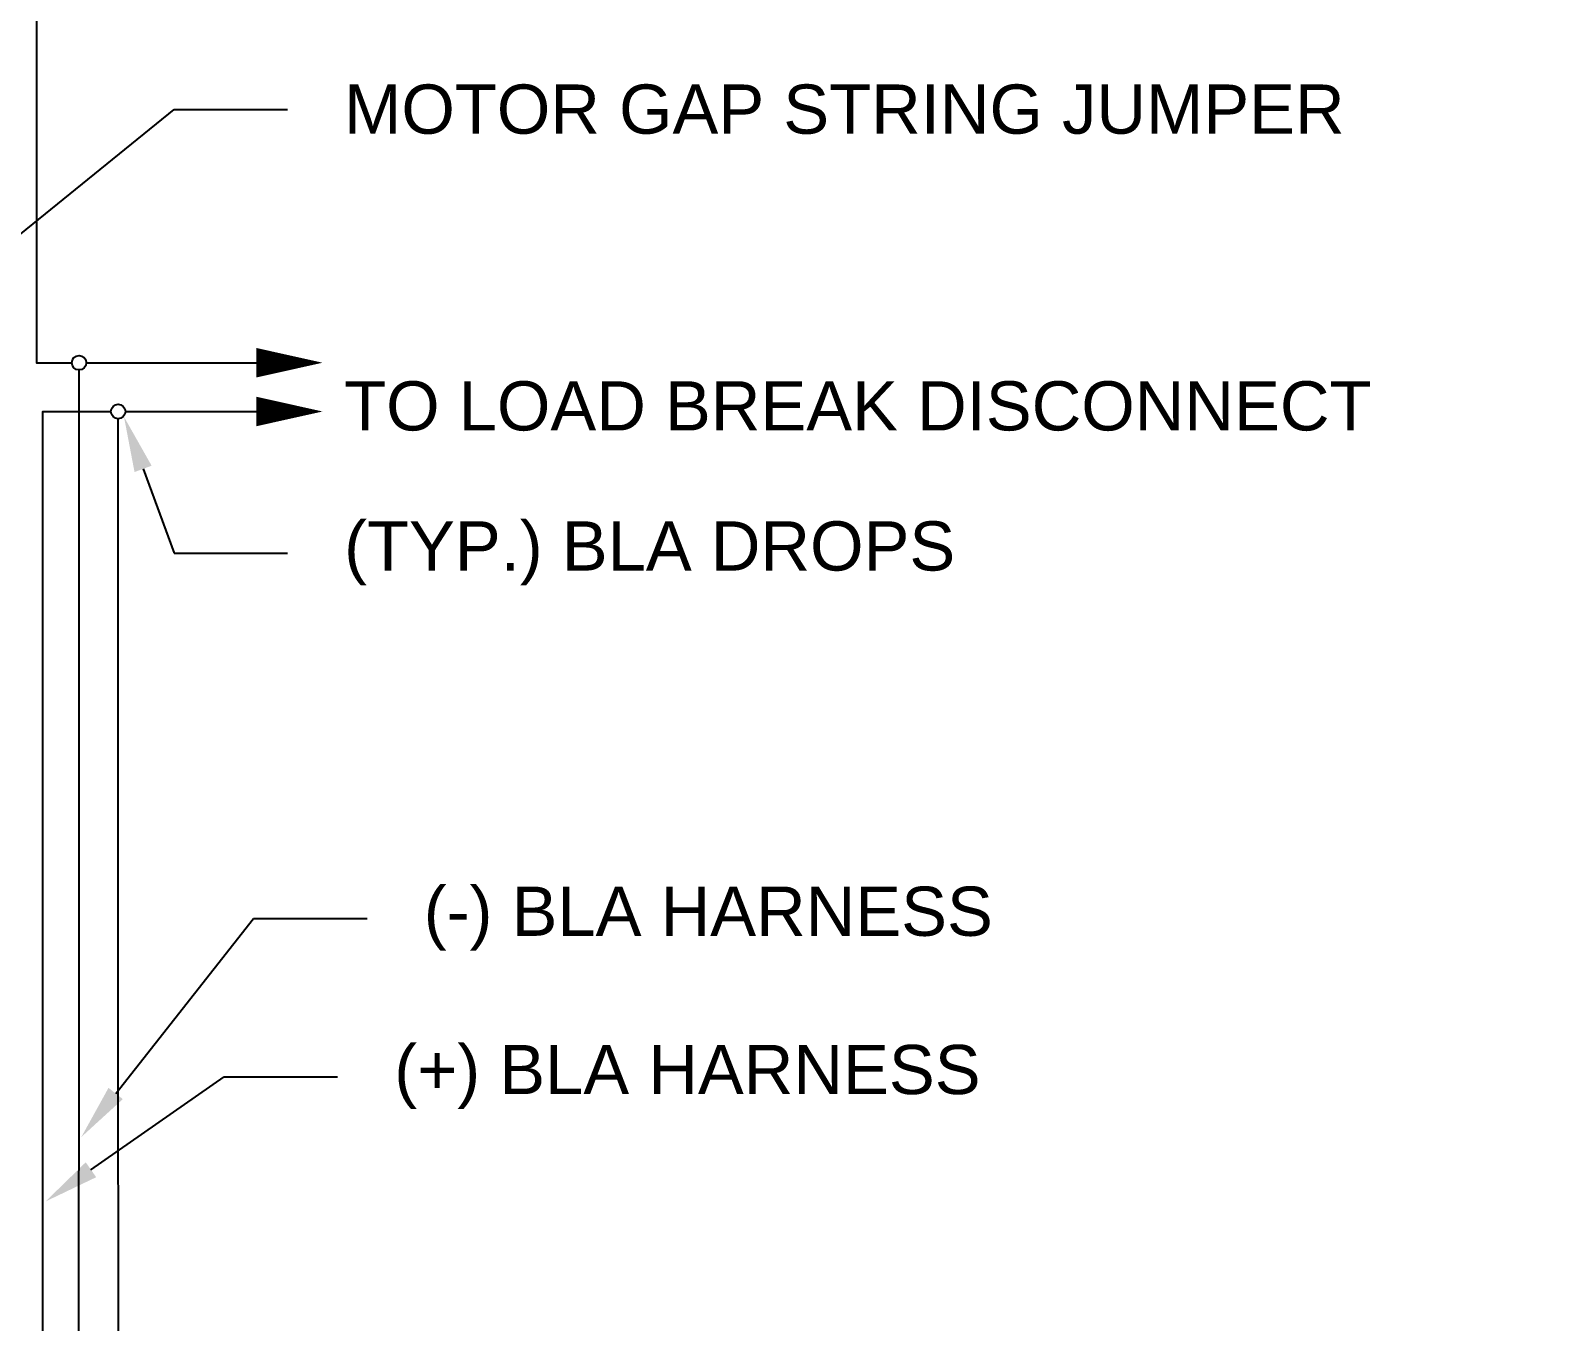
# Model space of a CAD drawing. Header units: feet. Extents: x -13743 to 68376, y -48 to 67763.
# Drawn here: x 2525 to 3146, y 65444 to 65968 of the extents above; entities that cross this region are included whole.
import ezdxf
from ezdxf import colors
from ezdxf.entities.mleader import LeaderData, LeaderLine
from ezdxf.lldxf.tags import DXFTag
from ezdxf.math import Vec2, Vec3

# ---------------------------------------------------------------- set-up
doc = ezdxf.new("R2010")
doc.units = ezdxf.units.FT
doc.header["$MEASUREMENT"] = 0
for name, color, linetype in [('E-DC HARNESS-NEG', 170, 'DC HARNESS CABLE'), ('E-DC HARNESS-POS', 10, 'DC HARNESS CABLE'), ('E-HARN-COMP', 8, 'Continuous'), ('G-ANNO-TEXT', 1, 'Continuous')]:
    doc.layers.add(name, color=color, linetype=linetype)
doc.styles.add('NEI-A', font='arial.ttf')
doc.styles.get("Standard").update_dxf_attribs({"font": 'arial.ttf'})
tags = doc.linetypes.add('DC HARNESS CABLE', pattern='A,0.5,-0.2,["DH",Standard,S=0.1,R=0,X=-0.1,Y=-0.05],-0.2', length=0.9).pattern_tags.tags
tags[6] = DXFTag(74, 10)

msp = doc.modelspace()

# ---------------------------------------------------------------- linework, layer by layer
at = {"layer": 'E-DC HARNESS-NEG', "ltscale": 0.5}
for points in [[(2527.23, 66489.99), (2527.23, 65833.19), (2541.62, 65833.19)], [(2544.52, 65179.47), (2544.57, 65830.24)], [(2547.51, 65833.19), (2616.63, 65833.19)]]:
    msp.add_lwpolyline(points, dxfattribs=at)
at = {"layer": 'E-DC HARNESS-POS', "ltscale": 0.5}
for points in [[(2529.93, 65198.74), (2529.93, 65813.38), (2557.54, 65813.38)], [(2563.43, 65813.38), (2616.63, 65813.38)], [(2560.84, 63943.16), (2560.49, 65810.43)]]:
    msp.add_lwpolyline(points, dxfattribs=at)
at = {"layer": 'E-HARN-COMP'}
for centre in [(2544.57, 65833.19), (2560.49, 65813.38)]:
    msp.add_circle(centre, 2.94, dxfattribs=at)

# ---------------------------------------------------------------- texts
at = {"layer": 'G-ANNO-TEXT', "insert": (3069.59, 65805.38, -22.9), "char_height": 20, "width": 417.2532, "attachment_point": 9, "style": 'NEI-A', "bg_fill": 3, "box_fill_scale": 1.5, "bg_fill_color": 256, "bg_fill_transparency": 0}
msp.add_mtext('\\pxql;TO LOAD BREAK DISCONNECT', dxfattribs=at)

# ---------------------------------------------------------------- next in the draw order: linework, layer by layer
at = {"layer": 'E-DC HARNESS-NEG', "linetype": 'Continuous', "flags": 128}
msp.add_lwpolyline([(2643.55, 65833.19, 0, 12, 0), (2616.63, 65833.19, 0, 0, 0)], format="xyseb", dxfattribs=at)
at = {"layer": 'E-DC HARNESS-POS', "linetype": 'Continuous', "flags": 128}
msp.add_lwpolyline([(2643.55, 65813.38, 0, 12, 0), (2616.63, 65813.38, 0, 0, 0)], format="xyseb", dxfattribs=at)

# ---------------------------------------------------------------- next in the draw order: leaders
at = {"layer": 'G-ANNO-TEXT'}
ml = msp.add_multileader_mtext('Standard', dxfattribs=at)
ml.set_content('(+) BLA HARNESS', color=256, style='NEI-A')
ml.set_leader_properties()
ml.build(insert=Vec2(0, 0))
ml.multileader.update_dxf_attribs({"dogleg_length": 0.36, "arrow_head_size": 22.51})
ctx = ml.context
ctx.base_point, ctx.char_height, ctx.arrow_head_size, ctx.landing_gap_size, ctx.plane_origin = Vec3(2649.65, 65543.1), 20, 22.51, 23.05, Vec3(10089.77, 59980.7)
notes = []
notes.append((ctx, [(0, (1, 1, 0), (2603.55, 65543.1), (1, 0), 46.1, [(1, [(2530.97, 65492.43)], 0, [])])]))
ctx.mtext.insert, ctx.mtext.width, ctx.mtext.flow_direction = Vec3(2672.7, 65556.04), 451.5779, 5
ctx.mtext.has_bg_fill, ctx.mtext.bg_color, ctx.mtext.bg_scale_factor, ctx.mtext.bg_transparency, ctx.mtext.use_window_bg_color = 1, -1073741824, 1.5, 0, 1
for ctx, leaders in notes:
    for number, flags, end, landing, length, lines in leaders:
        leader = LeaderData()
        leader.index, (leader.has_last_leader_line, leader.has_dogleg_vector, leader.attachment_direction) = number, flags
        leader.last_leader_point, leader.dogleg_vector, leader.dogleg_length = Vec3(end), Vec3(landing), length
        for number, points, colour, breaks in lines:
            line = LeaderLine()
            line.index, line.vertices, line.color, line.breaks = number, Vec3.list(points), colors.encode_raw_color(colour), breaks
            leader.lines.append(line)
        ctx.leaders.append(leader)

# ---------------------------------------------------------------- next in the draw order: leaders
ml = msp.add_multileader_mtext('Standard', dxfattribs=at)
ml.set_content('MOTOR GAP STRING JUMPER', color=256, style='NEI-A')
ml.set_leader_properties()
ml.build(insert=Vec2(0, 0))
ml.multileader.update_dxf_attribs({"dogleg_length": 0.36, "arrow_head_size": 22.51})
ctx = ml.context
ctx.base_point, ctx.char_height, ctx.arrow_head_size, ctx.landing_gap_size, ctx.plane_origin = Vec3(2629.28, 65936.06, -22.9), 20, 22.51, 23.05, Vec3(10069.4, 60238.74, -22.9)
notes = []
notes.append((ctx, [(0, (1, 1, 0), (2583.18, 65936.06, -22.9), (1, 0), 46.1, [(0, [(2452.82, 65830.54, -22.9)], 0, [])])]))
ctx.mtext.insert, ctx.mtext.width, ctx.mtext.flow_direction = Vec3(2652.33, 65946.23, -22.9), 406.5438, 5
ctx.mtext.has_bg_fill, ctx.mtext.bg_color, ctx.mtext.bg_scale_factor, ctx.mtext.bg_transparency, ctx.mtext.use_window_bg_color = 1, -1073741824, 1.5, 0, 1
ml = msp.add_multileader_mtext('Standard', dxfattribs=at)
ml.set_content('(TYP.) BLA DROPS', color=256, style='NEI-A')
ml.set_leader_properties()
ml.build(insert=Vec2(0, 0))
ml.multileader.update_dxf_attribs({"dogleg_length": 0.36, "arrow_head_size": 22.51})
ctx = ml.context
ctx.base_point, ctx.char_height, ctx.arrow_head_size, ctx.landing_gap_size, ctx.plane_origin = Vec3(2629.28, 65755.81, -22.9), 20, 22.51, 23.05, Vec3(10069.4, 60178.61, -22.9)
notes.append((ctx, [(0, (1, 1, 0), (2583.18, 65755.81, -22.9), (1, 0), 46.1, [(1, [(2562.86, 65811.2, -22.9)], 0, [])])]))
ctx.mtext.insert, ctx.mtext.width, ctx.mtext.flow_direction = Vec3(2652.33, 65768.75, -22.9), 247.1441, 5
ctx.mtext.has_bg_fill, ctx.mtext.bg_color, ctx.mtext.bg_scale_factor, ctx.mtext.bg_transparency, ctx.mtext.use_window_bg_color = 1, -1073741824, 1.5, 0, 1
ml = msp.add_multileader_mtext('Standard', dxfattribs=at)
ml.set_content('(-) BLA HARNESS', color=256, style='NEI-A')
ml.set_leader_properties()
ml.build(insert=Vec2(0, 0))
ml.multileader.update_dxf_attribs({"dogleg_length": 0.36, "arrow_head_size": 22.51})
ctx = ml.context
ctx.base_point, ctx.char_height, ctx.arrow_head_size, ctx.landing_gap_size, ctx.plane_origin = Vec3(2661.65, 65607.41), 20, 22.51, 23.05, Vec3(10101.77, 60000.69)
notes.append((ctx, [(0, (1, 1, 0), (2615.55, 65607.41), (1, 0), 46.1, [(1, [(2545.53, 65518.63)], 0, [])])]))
ctx.mtext.insert, ctx.mtext.width, ctx.mtext.flow_direction = Vec3(2684.7, 65620.35), 451.5779, 5
ctx.mtext.has_bg_fill, ctx.mtext.bg_color, ctx.mtext.bg_scale_factor, ctx.mtext.bg_transparency, ctx.mtext.use_window_bg_color = 1, -1073741824, 1.5, 0, 1
for ctx, leaders in notes:
    for number, flags, end, landing, length, lines in leaders:
        leader = LeaderData()
        leader.index, (leader.has_last_leader_line, leader.has_dogleg_vector, leader.attachment_direction) = number, flags
        leader.last_leader_point, leader.dogleg_vector, leader.dogleg_length = Vec3(end), Vec3(landing), length
        for number, points, colour, breaks in lines:
            line = LeaderLine()
            line.index, line.vertices, line.color, line.breaks = number, Vec3.list(points), colors.encode_raw_color(colour), breaks
            leader.lines.append(line)
        ctx.leaders.append(leader)

doc.saveas('drawing.dxf')
